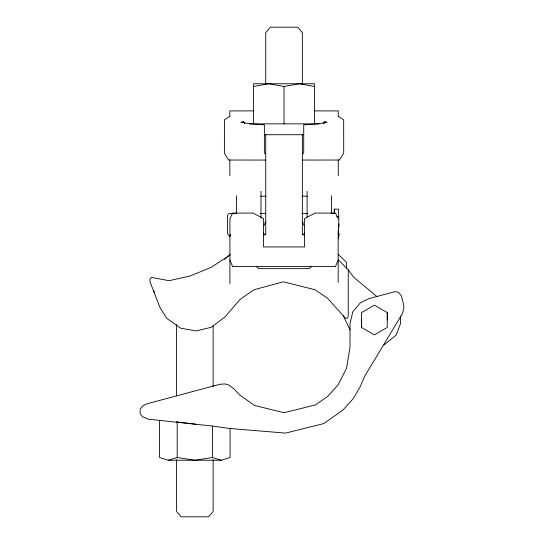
<?xml version="1.0" encoding="UTF-8"?>
<svg xmlns="http://www.w3.org/2000/svg" width="544" height="544" viewBox="0 0 544 544"><rect width="100%" height="100%" fill="white"/><g stroke="black" fill="none" stroke-linecap="round" stroke-linejoin="round"><path stroke-width="0.82" d="M264.377 134.722L266.03 134.694M302.43 153.877L303.715 153.054L303.715 124.821L318.43 123.794L326.992 122.101L324.081 123.114M334.315 209.114L334.315 213.248L334.315 209.114L338.375 209.114C338.892 215.383 338.837 221.748 338.654 228.106M387.26 312.589L387.26 327.454L374.388 334.886L361.515 327.454L361.515 312.589L374.388 305.157L387.26 312.589L387.26 320.022M338.973 223.978L338.375 231.411L338.973 235.13L338.375 238.843M229.922 236.858L230.384 234.464M303.804 234.75L304.524 232.642M338.164 260.1L335.451 266.594L232.635 266.594L229.922 260.1M263.976 225.685L265.785 221.435M323.843 123.168L325.23 121.312L323.354 123.366M140.1 409.251L142.78 405.838L147.533 403.662L219.83 384.288L224.944 383.928L228.997 385.084L233.832 388.79L239.462 394.774L254.456 405.443L284.043 412.74L315.527 404.906L327.828 396.277L338.123 384.805L346.521 368.322L350.01 347.262L350.01 323.462L352.872 311.658L360.414 302.811L369.111 298.574L394.604 291.74L398.181 292.06L401.248 295.576L403.485 303.926L403.934 308.115L402.329 313.813L364.847 375.938L360.414 386.308L353.396 398.439L342.897 410.135L323.7 423.606L285.573 433.092L229.765 428.495L211.963 426L148.362 419.179L142.603 416.765L140.1 413.569L140.1 409.972M311.664 266.206L309.339 268.641L258.611 268.641L256.285 266.206M224.638 259.366L230.01 254.259M384.112 344.876L396.243 335.016L400.622 323.224L400.296 316.023M229.84 116.3L224.414 119.884L224.393 153.143L228.378 159.657L229.208 160.018L265.486 160.058M230.255 254.925L211.154 267.356L190.4 275.896L169.096 280.69L151.388 277.406L150.015 279.052L150.015 281.765L159.705 306.959L166.634 318.247L180.703 328.195L196.085 330.936L211.201 327.325L224.835 317.077L239.999 299.492L253.987 289.741L282.588 282.01M159.562 420.131L159.562 457.524L168.382 460.238L177.194 457.524L194.827 460.238L212.452 457.524L221.272 460.238L230.085 457.524L230.085 428.631M253.511 86.476L268.777 83.762L284.043 86.476L299.316 83.762L314.582 86.476M253.803 110.908L229.84 110.901L229.84 116.443M314.289 110.908L338.252 110.901L338.252 116.443M249.574 123.869L319.308 123.869M266.417 134.722L301.675 134.722M302.607 160.058L338.885 160.018L339.714 159.657L343.699 153.143L343.679 119.884L338.252 116.3M260.984 196.18L265.928 196.18M302.165 196.18L307.102 196.18M236.715 213.472L229.078 213.472L227.501 215.356L227.501 233.757L229.078 235.64L230.772 235.64M260.481 213.472L265.574 213.472M302.07 213.472L308.006 213.472M330.922 213.472L334.315 213.472M336.756 216.546L338.375 216.546M263.888 234.342L265.567 234.342M302.525 234.342L304.205 234.342M263.357 234.729L265.737 234.729L265.737 134.524M304.681 234.729L302.355 234.729L302.355 134.524M168.382 460.238L221.272 460.238M302.063 134.694L303.715 134.722M176.378 421.899L195.928 424.218M283.383 281.792L315.037 289.741L327.556 298.255L345.562 318.315L347.099 318.315L348.248 316.254L348.248 269.797L338.252 259.808M242.556 122.604L241.094 122.101L249.662 123.794L264.377 124.821L264.377 153.054L265.662 153.877M376.999 296.616L353.675 277.216L348.248 269.797M338.082 254.259L346.44 262.208L346.44 268.131M244.739 123.366L242.862 121.312L244.249 123.168M153.53 290.911L154.911 292.883M350.091 329.875L343.271 315.765M338.164 218.6L335.451 213.064L315.105 213.064L304.524 218.6L304.524 246.942L263.561 246.942L263.561 218.6L252.98 213.064L232.635 213.064L229.922 218.6L229.922 283.975M302.308 221.435L304.116 225.685M263.561 232.642L264.289 234.75M338.626 232.9L338.973 235.13M361.515 320.022L361.515 327.454M338.252 159.78L338.252 175.678M338.164 230.908L338.164 282.356M331.534 195.765L331.534 213.738M314.582 123.869L314.582 83.762L253.511 83.762L253.511 123.869M307.102 191.318L307.102 217.138M302.355 84.429L302.355 32.626L297.779 27.2L270.314 27.2L265.737 32.626L265.737 84.429M284.043 86.476L284.043 123.869M260.984 191.318L260.984 218.028M236.558 195.765L236.558 213.738M229.84 159.78L229.84 175.678M213.132 325.428L213.132 386.56M213.132 459.578L213.132 511.374L208.556 516.8L181.091 516.8L176.514 511.374L176.514 459.578M212.452 426.081L212.452 457.524M177.194 421.831L177.194 457.524M176.514 324.578L176.514 395.903"/></g></svg>
